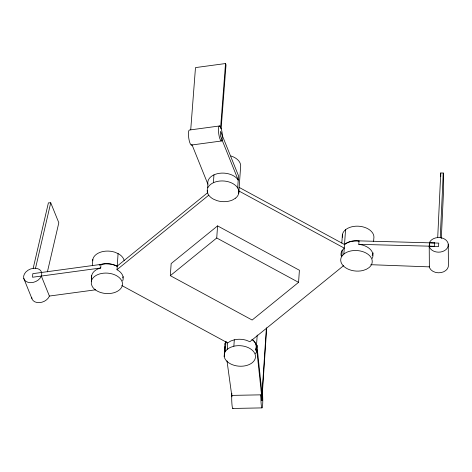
<?xml version="1.0" encoding="UTF-8"?>
<svg xmlns="http://www.w3.org/2000/svg" width="472" height="472" viewBox="0 0 472 472"><rect width="100%" height="100%" fill="white"/><g stroke="black" fill="none" stroke-linecap="round" stroke-linejoin="round"><path stroke-width="0.71" d="M100.973 264.397L100.725 267.984L97.751 268.987A15.859 10.343 4 0 0 91.686 275.607L91.491 281.188M225.286 351.463L227.351 349.203L230.277 347.41L233.858 346.2A15.729 10.26 4 0 1 254.803 353.51A15.729 10.26 4 0 1 243.121 366.124A15.729 10.26 4 0 1 224.212 356.614L224.932 343.958L225.982 341.486L225.286 351.463L224.23 353.982M231.746 395.394L260.928 394.84L260.892 396.167A9.056 0.932 88.9 0 0 262.202 407.678A9.056 0.932 88.9 0 0 262.397 392.698L266.709 327.774M370.791 264.698L429.361 266.875L429.219 246.254L429.844 241.853A9.664 7.316 -0.4 0 1 437.715 237.581L440.748 172.97L443.273 173.029L443.409 193.65L441.308 238.437M429.467 242.779L438.759 243.127L438.517 246.602L429.219 246.254L429.585 247.452A9.664 7.316 -0.4 0 0 446.093 249.499A9.664 7.316 -0.4 0 0 440.24 237.64L443.273 173.029M231.846 393.365L231.705 396.722A9.056 0.932 88.9 0 0 233.02 408.239M262.397 392.698L262.184 391.188L266.35 328.453M91.291 281.383A15.682 10.225 4 0 1 114.035 274.533A15.682 10.225 4 0 1 117.41 291.301A15.682 10.225 4 0 1 92.359 286.681L91.297 284.044L91.692 275.672M92.376 265.748L92.819 259.47M122.685 280.887A15.859 10.343 4 0 0 117.032 269.766L118.071 253.588M170.315 275.672L171.165 263.565L217.574 225.893L299.407 270.25L298.564 282.356L252.148 320.034L170.315 275.672L216.731 237.994L217.574 225.893M207.344 192.033L207.444 190.605M207.645 187.75L207.892 184.186L192.015 144.762M213.409 182.705L213.958 174.858M224.212 356.614L224.412 353.764M224.56 351.628L224.908 346.637M237.681 187.939L238.525 175.832L220.607 131.352L220.312 135.611L238.23 180.092A15.859 10.343 4 0 0 219.504 173.295A15.859 10.343 4 0 0 207.892 184.186M227.25 349.315L227.693 342.926L230.725 341.02L234.301 339.81A15.859 10.343 4 0 1 246.425 340.3L249.877 341.74L343.752 265.535M238.749 193.296L240.567 167.289A15.859 10.343 4 0 0 230.932 155.984M233.858 346.2L234.301 339.81M256.314 348.017L257.222 335.008M255.535 353.705A15.729 10.26 4 0 0 256.638 348.483L256.874 345.12L262.391 397.158L262.155 400.522L261.712 400.527L260.928 394.84M261.553 394.828L261.789 391.465M341.822 243.009L342.412 234.554M341.781 256.308L343.852 254.054A15.859 10.343 4 0 1 366.054 253.033A15.859 10.343 4 0 1 368.974 267.671L366.278 269.329L363.045 270.48A15.954 10.408 4 0 1 345.61 267.766A15.954 10.408 4 0 1 341.781 256.308L342.2 250.367L344.265 248.113L238.761 190.918M343.852 254.054L345.551 229.728M372.249 258.379A15.954 10.408 4 0 0 358.791 244.343L359.033 240.867L434.529 242.968M373.618 241.339L373.812 238.519A15.859 10.343 4 0 0 358.118 226.182A15.859 10.343 4 0 0 342.412 237.257M434.287 246.443L434.5 242.826M429.219 246.172L429.467 242.697M190.723 129.8L195.485 67.596L225.51 63.543L226.023 64.841L221.12 128.844L220.111 126.337L220.135 126L221.144 128.508A7.605 1.746 82.3 0 1 222.277 133.971L222.105 140.243A7.605 1.746 82.3 0 1 218.772 133.977A7.605 1.746 82.3 0 1 220.111 126.337L220.636 127.21L225.51 63.543M33.176 268.332L35.512 268.255A9.416 6.803 -22 0 1 41.577 272.415L41.76 274.22L41.324 276.102A9.416 6.803 -22 0 1 30.615 282.681A9.416 6.803 -22 0 1 23.677 276.061A9.416 6.803 -22 0 1 33.176 268.332L48.398 202.86L50.734 202.783L58.823 222.766L47.406 271.872M35.512 268.255L50.734 202.783M41.335 276.055L49.407 296.086A9.416 6.803 -22 0 1 39.477 302.635A9.416 6.803 -22 0 1 31.677 297.283M224.914 344.053L225.982 341.486M117.192 266.137L207.768 192.611M116.938 269.724L208.653 195.272M99.427 265.022L101.462 264.332M99.191 264.998C105.02 262.78 111.74 263.423 117.28 266.178M100.725 267.984L32.556 277.247L32.804 273.66L105.409 263.795L109.498 263.96A15.682 10.225 4 0 1 116.991 266.285M219.616 125.953L189.591 130.006A7.605 1.746 82.3 0 0 188.747 138.03A7.605 1.746 82.3 0 0 191.726 144.928M191.284 145.057L221.309 141.01M49.424 296.044L95.71 289.796M232.779 408.457L261.966 407.897M437.715 237.581L440.24 237.64M358.791 244.343L434.258 246.301M239.009 187.331L344.519 244.525A15.859 10.343 4 0 1 359.151 241.151L359.033 240.867A15.954 10.408 4 0 0 344.448 244.478M216.731 237.994L298.564 282.356M121.788 285.513L227.693 342.926M23.783 278.486L31.866 298.469M429.154 266.208L429.721 268.072A9.664 7.316 -0.4 0 0 440.948 272.609A9.664 7.316 -0.4 0 0 448.4 264.762L448.258 244.142M226.991 360.868L231.941 396.816M256.638 348.483L262.155 400.522M440.748 172.97L440.771 176.652M123.174 276.645A15.859 10.343 4 0 1 122.631 277.943M92.683 260.815A15.859 10.343 4 0 1 114.578 252.125L118.159 253.623A15.859 10.343 4 0 1 124.219 260.733M341.126 255.641A15.859 10.343 4 0 1 342.2 250.367M251.942 339.397A15.729 10.26 4 0 1 255.647 349.286M373.14 252.927A15.954 10.408 4 0 1 372.148 255.529M252.101 339.368A15.859 10.343 4 0 1 255.606 349.97M256.874 345.12A15.729 10.26 4 0 1 255.771 350.342M261.246 390.834A9.056 0.932 88.9 0 1 262.184 391.188M235.611 198.122L232.684 199.916A15.859 10.343 4 0 1 216.984 200.635L213.403 199.137A15.859 10.343 4 0 1 210.488 184.499A15.859 10.343 4 0 1 232.69 183.484A15.859 10.343 4 0 1 235.611 198.122"/></g></svg>
